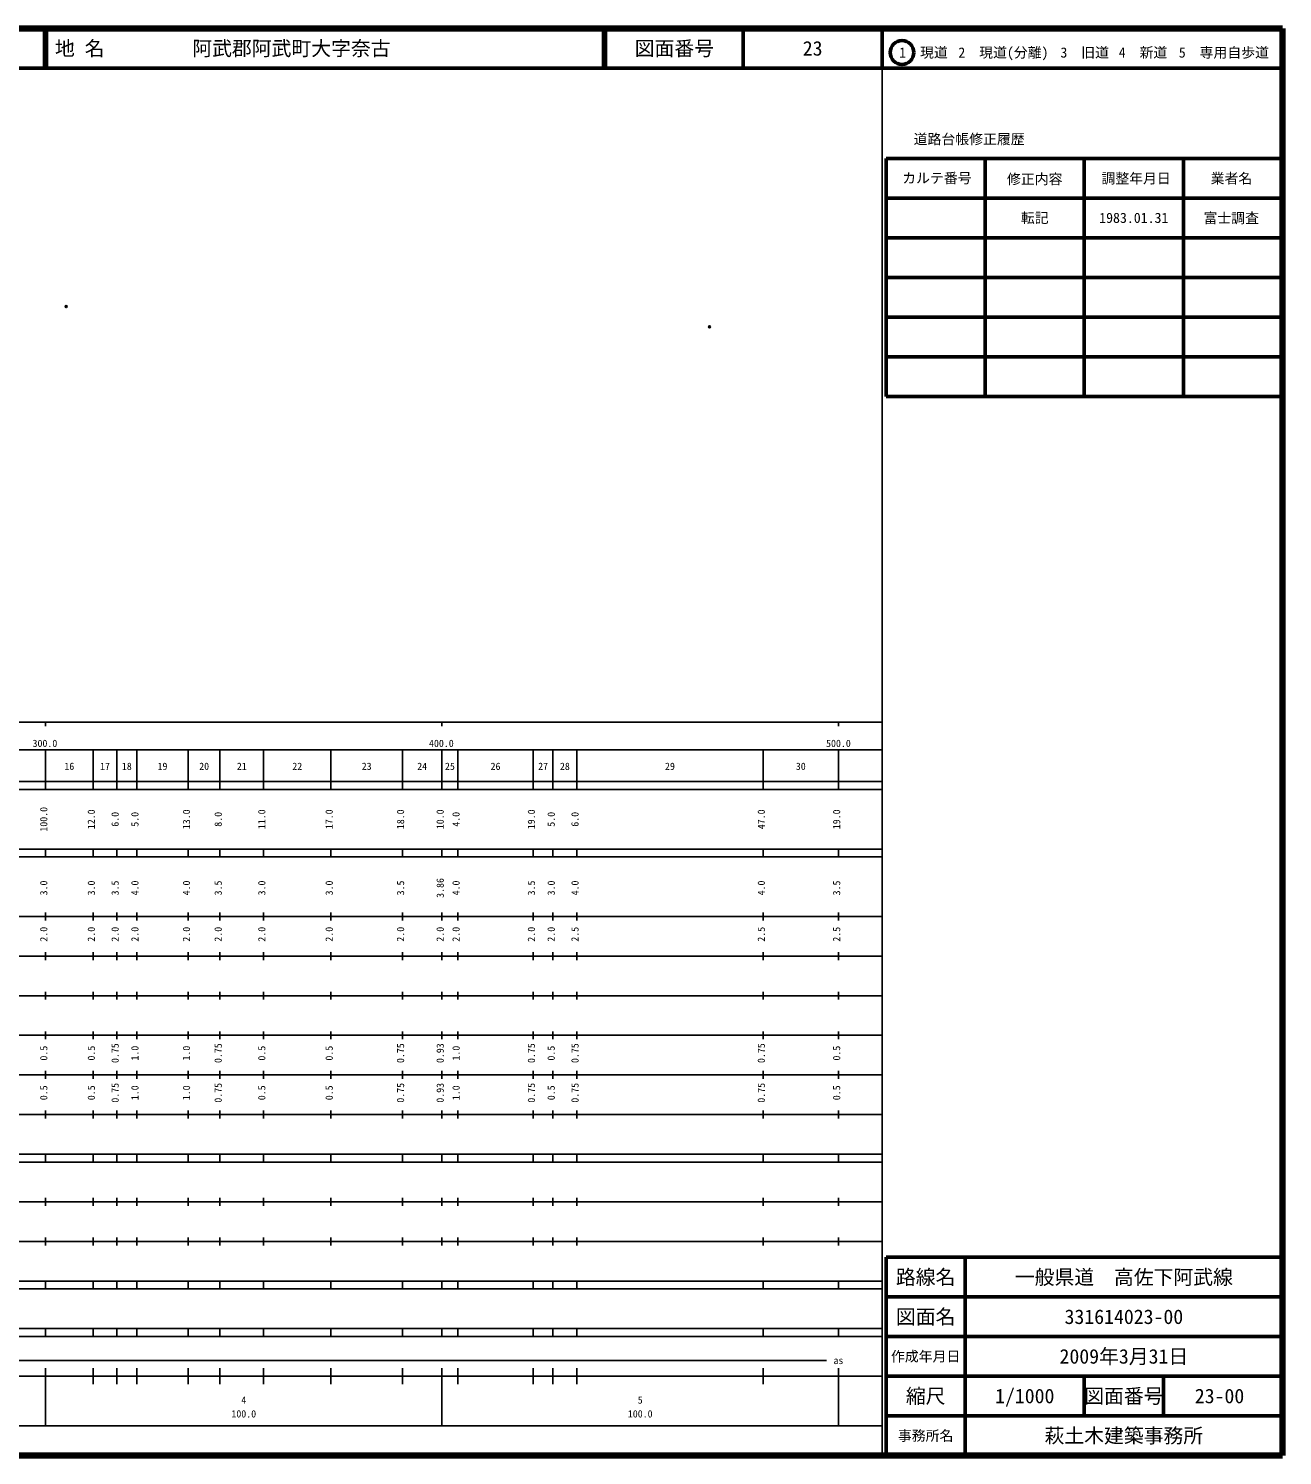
# Model space of a CAD drawing. Units: millimetres on the paper. Extents: x 40 to 680, y 20 to 380.
# Drawn here: x 363.7 to 680, y 20 to 380 of the extents above; entities that cross this region are included whole.
import ezdxf
from ezdxf.enums import TextEntityAlignment as Align

# ---------------------------------------------------------------- set-up
doc = ezdxf.new("R2010")
doc.units = ezdxf.units.MM
doc.header["$PDMODE"] = 32
doc.header["$PDSIZE"] = 0.5
doc.layers.add('M-OTRS', color=6, linetype='Continuous')
doc.layers.add('M-TTL-TXT', color=7, linetype='Continuous')
for name, color, linetype, lineweight in [('M-TTL', 2, 'Continuous', 140), ('M-TTL-BAND', 7, 'Continuous', 25), ('M-TTL-FRAM', 2, 'Continuous', 50), ('M-TTL-LINE', 7, 'Continuous', 50)]:
    doc.layers.add(name, color=color, linetype=linetype, lineweight=lineweight)
doc.styles.add('ＭＳ ゴシック', font='')
doc.styles.get('ＭＳ ゴシック').set_extended_font_data('MS Gothic')

msp = doc.modelspace()

# ---------------------------------------------------------------- linework, layer by layer
at = {"layer": 'M-OTRS'}
for p in [(373.201, 309.841), (535.508, 304.749)]:
    msp.add_point(p, dxfattribs=at)
at = {"layer": 'M-TTL'}
for p, q in [((680, 380), (40, 380)), ((680, 20), (680, 380)), ((40, 20), (680, 20))]:
    msp.add_line(p, q, dxfattribs=at)
at = {"layer": 'M-TTL-BAND'}
for p, q in [((579, 20), (579, 370)), ((40, 205), (579, 205)), ((368, 205), (368, 204)), ((468, 205), (468, 204)), ((568, 205), (568, 204)), ((68, 198), (579, 198)), ((368, 188), (368, 198)), ((380, 188), (380, 198)), ((386, 188), (386, 198)), ((391, 188), (391, 198)), ((404, 188), (404, 198)), ((412, 188), (412, 198)), ((423, 188), (423, 198)), ((440, 188), (440, 198)), ((458, 188), (458, 198)), ((468, 188), (468, 198)), ((472, 188), (472, 198)), ((491, 188), (491, 198)), ((496, 188), (496, 198)), ((502, 188), (502, 198)), ((549, 188), (549, 198)), ((568, 188), (568, 198)), ((40, 190), (579, 190)), ((40, 188), (579, 188)), ((40, 173), (579, 173)), ((368, 171), (368, 173)), ((380, 171), (380, 173)), ((386, 171), (386, 173)), ((391, 171), (391, 173)), ((404, 171), (404, 173)), ((412, 171), (412, 173)), ((423, 171), (423, 173)), ((440, 171), (440, 173)), ((458, 171), (458, 173)), ((468, 171), (468, 173)), ((472, 171), (472, 173)), ((491, 171), (491, 173)), ((496, 171), (496, 173)), ((502, 171), (502, 173)), ((549, 171), (549, 173)), ((568, 171), (568, 173)), ((40, 171), (579, 171)), ((40, 156), (579, 156)), ((368, 155), (368, 157)), ((380, 155), (380, 157)), ((386, 155), (386, 157)), ((391, 155), (391, 157)), ((404, 155), (404, 157)), ((412, 155), (412, 157)), ((423, 155), (423, 157)), ((440, 155), (440, 157)), ((458, 155), (458, 157)), ((468, 155), (468, 157)), ((472, 155), (472, 157)), ((491, 155), (491, 157)), ((496, 155), (496, 157)), ((502, 155), (502, 157)), ((549, 155), (549, 157)), ((568, 155), (568, 157)), ((46, 146), (579, 146)), ((368, 145), (368, 147)), ((380, 145), (380, 147)), ((386, 145), (386, 147)), ((391, 145), (391, 147)), ((404, 145), (404, 147)), ((412, 145), (412, 147)), ((423, 145), (423, 147)), ((440, 145), (440, 147)), ((458, 145), (458, 147)), ((468, 145), (468, 147)), ((472, 145), (472, 147)), ((491, 145), (491, 147)), ((496, 145), (496, 147)), ((502, 145), (502, 147)), ((549, 145), (549, 147)), ((568, 145), (568, 147)), ((368, 135), (368, 137)), ((380, 135), (380, 137)), ((386, 135), (386, 137)), ((391, 135), (391, 137)), ((404, 135), (404, 137)), ((412, 135), (412, 137)), ((423, 135), (423, 137)), ((440, 135), (440, 137)), ((458, 135), (458, 137)), ((468, 135), (468, 137)), ((472, 135), (472, 137)), ((491, 135), (491, 137)), ((496, 135), (496, 137)), ((502, 135), (502, 137)), ((549, 135), (549, 137)), ((568, 135), (568, 137)), ((52, 136), (579, 136)), ((46, 126), (579, 126)), ((368, 125), (368, 127)), ((380, 125), (380, 127)), ((386, 125), (386, 127)), ((391, 125), (391, 127)), ((404, 125), (404, 127)), ((412, 125), (412, 127)), ((423, 125), (423, 127)), ((440, 125), (440, 127)), ((458, 125), (458, 127)), ((468, 125), (468, 127)), ((472, 125), (472, 127)), ((491, 125), (491, 127)), ((496, 125), (496, 127)), ((502, 125), (502, 127)), ((549, 125), (549, 127)), ((568, 125), (568, 127)), ((52, 116), (579, 116)), ((368, 115), (368, 117)), ((380, 115), (380, 117)), ((386, 115), (386, 117)), ((391, 115), (391, 117)), ((404, 115), (404, 117)), ((412, 115), (412, 117)), ((423, 115), (423, 117)), ((440, 115), (440, 117)), ((458, 115), (458, 117)), ((468, 115), (468, 117)), ((472, 115), (472, 117)), ((491, 115), (491, 117)), ((496, 115), (496, 117)), ((502, 115), (502, 117)), ((549, 115), (549, 117)), ((568, 115), (568, 117)), ((46, 106), (579, 106)), ((368, 105), (368, 107)), ((380, 105), (380, 107)), ((386, 105), (386, 107)), ((391, 105), (391, 107)), ((404, 105), (404, 107)), ((412, 105), (412, 107)), ((423, 105), (423, 107)), ((440, 105), (440, 107)), ((458, 105), (458, 107)), ((468, 105), (468, 107)), ((472, 105), (472, 107)), ((491, 105), (491, 107)), ((496, 105), (496, 107)), ((502, 105), (502, 107)), ((549, 105), (549, 107)), ((568, 105), (568, 107)), ((40, 96), (579, 96)), ((40, 94), (579, 94)), ((368, 94), (368, 96)), ((380, 94), (380, 96)), ((386, 94), (386, 96)), ((391, 94), (391, 96)), ((404, 94), (404, 96)), ((412, 94), (412, 96)), ((423, 94), (423, 96)), ((440, 94), (440, 96)), ((458, 94), (458, 96)), ((468, 94), (468, 96)), ((472, 94), (472, 96)), ((491, 94), (491, 96)), ((496, 94), (496, 96)), ((502, 94), (502, 96)), ((549, 94), (549, 96)), ((568, 94), (568, 96)), ((49, 84), (579, 84)), ((368, 83), (368, 85)), ((380, 83), (380, 85)), ((386, 83), (386, 85)), ((391, 83), (391, 85)), ((404, 83), (404, 85)), ((412, 83), (412, 85)), ((423, 83), (423, 85)), ((440, 83), (440, 85)), ((458, 83), (458, 85)), ((468, 83), (468, 85)), ((472, 83), (472, 85)), ((491, 83), (491, 85)), ((496, 83), (496, 85)), ((502, 83), (502, 85)), ((549, 83), (549, 85)), ((568, 83), (568, 85)), ((40, 74), (579, 74)), ((368, 73), (368, 75)), ((380, 73), (380, 75)), ((386, 73), (386, 75)), ((391, 73), (391, 75)), ((404, 73), (404, 75)), ((412, 73), (412, 75)), ((423, 73), (423, 75)), ((440, 73), (440, 75)), ((458, 73), (458, 75)), ((468, 73), (468, 75)), ((472, 73), (472, 75)), ((491, 73), (491, 75)), ((496, 73), (496, 75)), ((502, 73), (502, 75)), ((549, 73), (549, 75)), ((568, 73), (568, 75)), ((40, 64), (579, 64)), ((40, 62), (579, 62)), ((368, 62), (368, 64)), ((380, 62), (380, 64)), ((386, 62), (386, 64)), ((391, 62), (391, 64)), ((404, 62), (404, 64)), ((412, 62), (412, 64)), ((423, 62), (423, 64)), ((440, 62), (440, 64)), ((458, 62), (458, 64)), ((468, 62), (468, 64)), ((472, 62), (472, 64)), ((491, 62), (491, 64)), ((496, 62), (496, 64)), ((502, 62), (502, 64)), ((549, 62), (549, 64)), ((568, 62), (568, 64)), ((40, 52), (579, 52)), ((368, 50), (368, 52)), ((380, 50), (380, 52)), ((386, 50), (386, 52)), ((391, 50), (391, 52)), ((404, 50), (404, 52)), ((412, 50), (412, 52)), ((423, 50), (423, 52)), ((440, 50), (440, 52)), ((458, 50), (458, 52)), ((468, 50), (468, 52)), ((472, 50), (472, 52)), ((491, 50), (491, 52)), ((496, 50), (496, 52)), ((502, 50), (502, 52)), ((549, 50), (549, 52)), ((568, 50), (568, 52)), ((40, 50), (579, 50)), ((71, 44), (565, 44)), ((40, 40), (579, 40)), ((368, 27.5), (368, 42)), ((380, 38), (380, 42)), ((386, 38), (386, 42)), ((391, 38), (391, 42)), ((404, 38), (404, 42)), ((412, 38), (412, 42)), ((423, 38), (423, 42)), ((440, 38), (440, 42)), ((458, 38), (458, 42)), ((468, 27.5), (468, 42)), ((472, 38), (472, 42)), ((491, 38), (491, 42)), ((496, 38), (496, 42)), ((502, 38), (502, 42)), ((549, 38), (549, 42)), ((568, 27.5), (568, 42)), ((68, 27.5), (579, 27.5))]:
    msp.add_line(p, q, dxfattribs=at)
at = {"layer": 'M-TTL-FRAM'}
for p, q in [((580, 347.197), (580, 287.197)), ((580, 347.197), (680, 347.197)), ((580, 287.197), (680, 287.197)), ((680, 70), (580, 70)), ((580, 70), (580, 20))]:
    msp.add_line(p, q, dxfattribs=at)
at = {"layer": 'M-TTL-LINE'}
for p, q in [((367.75, 380), (367.75, 370)), ((368.25, 380), (368.25, 370)), ((508.747, 380), (508.747, 370)), ((509.247, 380), (509.247, 370)), ((543.997, 380), (543.997, 370)), ((579, 380), (579, 370)), ((40, 370), (680, 370)), ((605, 347.197), (605, 287.197)), ((630, 347.197), (630, 287.197)), ((655, 347.197), (655, 287.197)), ((580, 337.197), (680, 337.197)), ((580, 327.197), (680, 327.197)), ((580, 317.197), (680, 317.197)), ((580, 307.197), (680, 307.197)), ((580, 297.197), (680, 297.197)), ((600, 70), (600, 20)), ((680, 60), (580, 60)), ((680, 50), (580, 50)), ((680, 40), (580, 40)), ((630, 40), (630, 30)), ((650, 40), (650, 30)), ((680, 30), (580, 30))]:
    msp.add_line(p, q, dxfattribs=at)
msp.add_circle((584.031, 373.958), 3, dxfattribs=at)

# ---------------------------------------------------------------- texts
at = {"layer": 'M-TTL-BAND', "style": 'ＭＳ ゴシック'}
for s, p in [('300.0', (367.844, 198.195)), ('400.0', (467.844, 198.195)), ('500.0', (568, 198.195)), ('16', (374, 192.405)), ('17', (383, 192.405)), ('18', (388.5, 192.405)), ('19', (397.5, 192.405)), ('20', (408, 192.405)), ('21', (417.5, 192.405)), ('22', (431.5, 192.405)), ('23', (449, 192.405)), ('24', (463, 192.405)), ('25', (470, 192.405)), ('26', (481.5, 192.405)), ('27', (493.5, 192.405)), ('28', (499, 192.405)), ('29', (525.5, 192.405)), ('30', (558.5, 192.405)), ('as', (568, 42.5)), ('4', (418, 32.523)), ('5', (518, 32.523)), ('100.0', (418, 29.033)), ('100.0', (518, 29.033))]:
    msp.add_text(s, height=1.833, dxfattribs=at).set_placement(p, align=Align.BOTTOM_CENTER)
for s, p in [('100.0', (369, 180.5)), ('12.0', (381, 180.5)), ('6.0', (387, 180.5)), ('5.0', (392, 180.5)), ('13.0', (405, 180.5)), ('8.0', (413, 180.5)), ('11.0', (424, 180.5)), ('17.0', (441, 180.5)), ('18.0', (459, 180.5)), ('10.0', (469, 180.5)), ('4.0', (473, 180.5)), ('19.0', (492, 180.5)), ('5.0', (497, 180.5)), ('6.0', (503, 180.5)), ('47.0', (550, 180.5)), ('19.0', (569, 180.5)), ('3.0', (369, 163.174)), ('3.0', (381, 163.174)), ('3.5', (387, 163.174)), ('4.0', (392, 163.174)), ('4.0', (405, 163.174)), ('3.5', (413, 163.174)), ('3.0', (424, 163.174)), ('3.0', (441, 163.174)), ('3.5', (459, 163.174)), ('3.86', (469, 163.174)), ('4.0', (473, 163.174)), ('3.5', (492, 163.174)), ('3.0', (497, 163.174)), ('4.0', (503, 163.174)), ('4.0', (550, 163.174)), ('3.5', (569, 163.174)), ('2.0', (369, 151.5)), ('2.0', (381, 151.5)), ('2.0', (387, 151.5)), ('2.0', (392, 151.5)), ('2.0', (405, 151.5)), ('2.0', (413, 151.5)), ('2.0', (424, 151.5)), ('2.0', (441, 151.5)), ('2.0', (459, 151.5)), ('2.0', (469, 151.5)), ('2.0', (473, 151.5)), ('2.0', (492, 151.5)), ('2.0', (497, 151.5)), ('2.5', (503, 151.5)), ('2.5', (550, 151.5)), ('2.5', (569, 151.5)), ('0.5', (369, 121.5)), ('0.5', (381, 121.5)), ('0.75', (387, 121.5)), ('1.0', (392, 121.5)), ('1.0', (405, 121.5)), ('0.75', (413, 121.5)), ('0.5', (424, 121.5)), ('0.5', (441, 121.5)), ('0.75', (459, 121.5)), ('0.93', (469, 121.5)), ('1.0', (473, 121.5)), ('0.75', (492, 121.5)), ('0.5', (497, 121.5)), ('0.75', (503, 121.5)), ('0.75', (550, 121.5)), ('0.5', (569, 121.5)), ('0.5', (369, 111.5)), ('0.5', (381, 111.5)), ('0.75', (387, 111.5)), ('1.0', (392, 111.5)), ('1.0', (405, 111.5)), ('0.75', (413, 111.5)), ('0.5', (424, 111.5)), ('0.5', (441, 111.5)), ('0.75', (459, 111.5)), ('0.93', (469, 111.5)), ('1.0', (473, 111.5)), ('0.75', (492, 111.5)), ('0.5', (497, 111.5)), ('0.75', (503, 111.5)), ('0.75', (550, 111.5)), ('0.5', (569, 111.5))]:
    msp.add_text(s, height=1.833, rotation=90, dxfattribs=at).set_placement(p, align=Align.BOTTOM_CENTER)
at = {"layer": 'M-TTL-TXT', "style": 'ＭＳ ゴシック'}
for s, p in [('地 名', (370.38, 375)), ('阿武郡阿武町大字奈古', (405.024, 375))]:
    msp.add_text(s, height=3.666, dxfattribs=at).set_placement(p, align=Align.MIDDLE_LEFT)
for s, height, p in [('図面番号', 3.666, (526.622, 375)), ('23', 3.666, (561.497, 375)), ('1\u3000現道', 2.566, (589.448, 373.958)), ('2\u3000現道(分離)', 2.566, (609.619, 373.958)), ('3\u3000旧道', 2.566, (630.121, 373.958)), ('4\u3000新道', 2.566, (644.824, 373.958)), ('5\u3000専用自歩道', 2.566, (665.228, 373.958)), ('道路台帳修正履歴', 2.566, (600.968, 352.113)), ('カルテ番号', 2.566, (592.839, 342.277)), ('修正内容', 2.566, (617.509, 342.023)), ('調整年月日', 2.566, (643.089, 342.197)), ('業者名', 2.566, (667.134, 342.197)), ('転記', 2.566, (617.5, 332.245)), ('1983.01.31', 2.566, (642.5, 332.245)), ('富士調査', 2.566, (667.077, 332.189)), ('路線名', 3.666, (590, 65)), ('路線名', 3.666, (590, 65)), ('一般県道\u3000高佐下阿武線', 3.666, (640, 65)), ('図面名', 3.666, (590, 55)), ('図面名', 3.666, (590, 55)), ('331614023-00', 3.666, (640, 55)), ('2009年3月31日', 3.666, (640, 45)), ('作成年月日', 2.566, (590, 45)), ('作成年月日', 2.566, (590, 45)), ('縮尺', 3.666, (590, 35)), ('縮尺', 3.666, (590, 35)), ('1/1000', 3.666, (615, 35)), ('図面番号', 3.666, (640, 35)), ('図面番号', 3.666, (640, 35)), ('23-00', 3.666, (664.125, 35)), ('事務所名', 2.566, (590, 25)), ('事務所名', 2.566, (590, 25)), ('萩土木建築事務所', 3.666, (640, 25))]:
    msp.add_text(s, height=height, dxfattribs=at).set_placement(p, align=Align.MIDDLE_CENTER)

doc.saveas('drawing.dxf')
